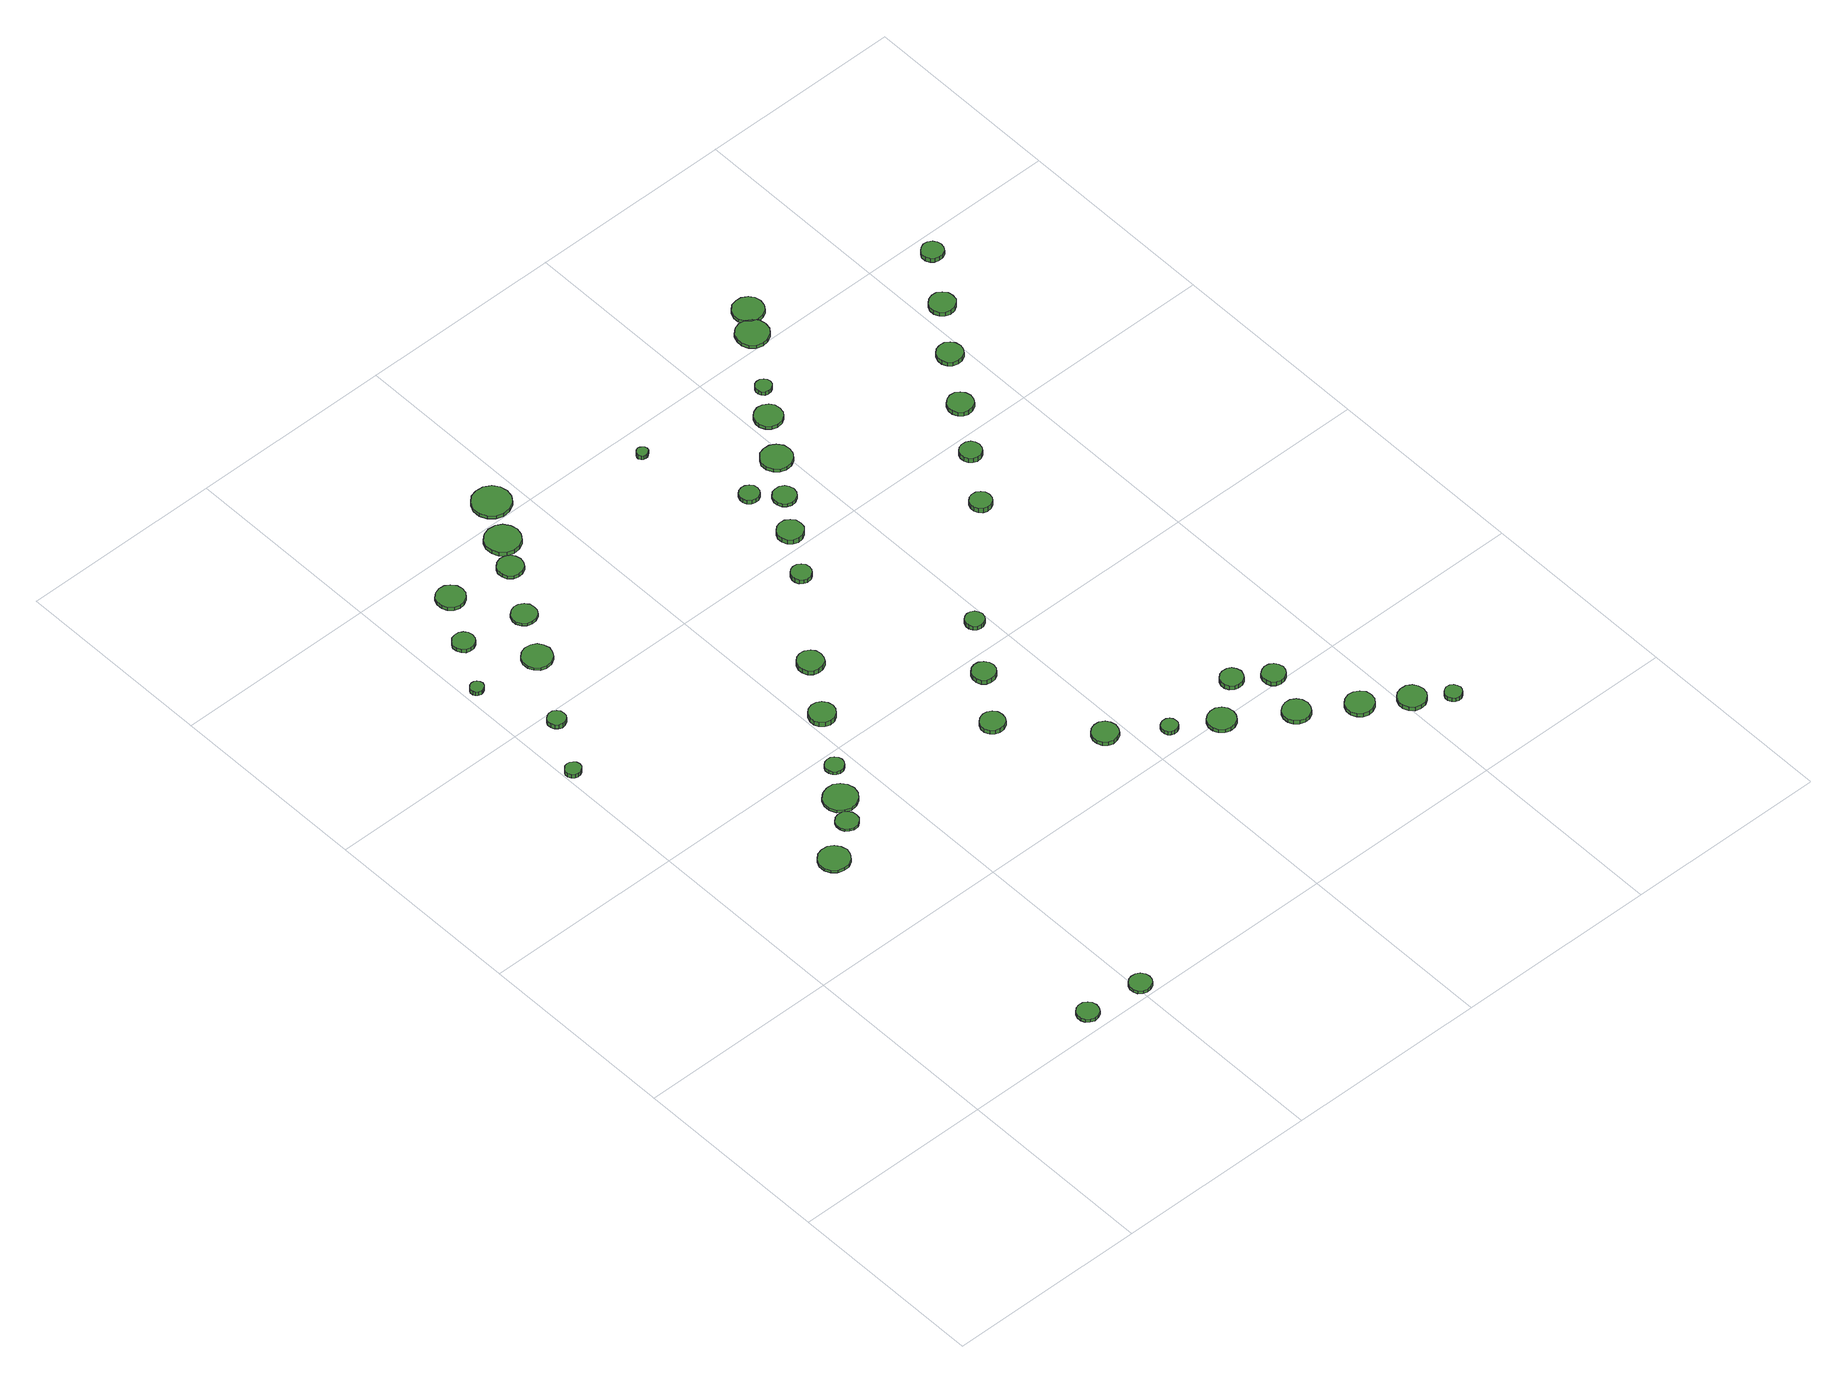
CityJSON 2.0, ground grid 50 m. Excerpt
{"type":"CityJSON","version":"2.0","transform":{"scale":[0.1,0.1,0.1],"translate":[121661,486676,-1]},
"CityObjects":{
"tree1":{"type":"SolitaryVegetationObject","attributes":{"function":"something"},"geometry":[{"type":"MultiSurface","lod":"1","boundaries":[[[0,1,2,3,4,5,6,7,8,9,10,11,12,13,14]],[[15,16,17,18,19,20,21,22,23,24,25,26,27,28,29]],[[0,29,28,1]],[[1,28,27,2]],[[2,27,26,3]],[[3,26,25,4]],[[4,25,24,5]],[[5,24,23,6]],[[6,23,22,7]],[[7,22,21,8]],[[8,21,20,9]],[[9,20,19,10]],[[10,19,18,11]],[[11,18,17,12]],[[12,17,16,13]],[[13,16,15,14]],[[14,15,29,0]]]}]},
"tree2":{"type":"SolitaryVegetationObject","attributes":{"function":"something"},"geometry":[{"type":"MultiSurface","lod":"1","boundaries":[[[30,31,32,33,34,35,36,37,38,39,40,41,42,43,44]],[[45,46,47,48,49,50,51,52,53,54,55,56,57,58,59]],[[30,59,58,31]],[[31,58,57,32]],[[32,57,56,33]],[[33,56,55,34]],[[34,55,54,35]],[[35,54,53,36]],[[36,53,52,37]],[[37,52,51,38]],[[38,51,50,39]],[[39,50,49,40]],[[40,49,48,41]],[[41,48,47,42]],[[42,47,46,43]],[[43,46,45,44]],[[44,45,59,30]]]}]},
"tree3":{"type":"SolitaryVegetationObject","attributes":{"function":"something"},"geometry":[{"type":"MultiSurface","lod":"1","boundaries":[[[60,61,62,63,64,65,66,67,68,69,70,71,72,73,74]],[[75,76,77,78,79,80,81,82,83,84,85,86,87,88,89]],[[60,89,88,61]],[[61,88,87,62]],[[62,87,86,63]],[[63,86,85,64]],[[64,85,84,65]],[[65,84,83,66]],[[66,83,82,67]],[[67,82,81,68]],[[68,81,80,69]],[[69,80,79,70]],[[70,79,78,71]],[[71,78,77,72]],[[72,77,76,73]],[[73,76,75,74]],[[74,75,89,60]]]}]},
"tree4":{"type":"SolitaryVegetationObject","attributes":{"function":"something"},"geometry":[{"type":"MultiSurface","lod":"1","boundaries":[[[90,91,92,93,94,95,96,97,98,99,100,101,102,103,104]],[[105,106,107,108,109,110,111,112,113,114,115,116,117,118,119]],[[90,119,118,91]],[[91,118,117,92]],[[92,117,116,93]],[[93,116,115,94]],[[94,115,114,95]],[[95,114,113,96]],[[96,113,112,97]],[[97,112,111,98]],[[98,111,110,99]],[[99,110,109,100]],[[100,109,108,101]],[[101,108,107,102]],[[102,107,106,103]],[[103,106,105,104]],[[104,105,119,90]]]}]},
"tree5":{"type":"SolitaryVegetationObject","attributes":{"function":"something"},"geometry":[{"type":"MultiSurface","lod":"1","boundaries":[[[120,121,122,123,124,125,126,127,128,129,130,131,132,133,134]],[[135,136,137,138,139,140,141,142,143,144,145,146,147,148,149]],[[120,149,148,121]],[[121,148,147,122]],[[122,147,146,123]],[[123,146,145,124]],[[124,145,144,125]],[[125,144,143,126]],[[126,143,142,127]],[[127,142,141,128]],[[128,141,140,129]],[[129,140,139,130]],[[130,139,138,131]],[[131,138,137,132]],[[132,137,136,133]],[[133,136,135,134]],[[134,135,149,120]]]}]},
"tree6":{"type":"SolitaryVegetationObject","attributes":{"function":"something"},"geometry":[{"type":"MultiSurface","lod":"1","boundaries":[[[150,151,152,153,154,155,156,157,158,159,160,161,162,163,164]],[[165,166,167,168,169,170,171,172,173,174,175,176,177,178,179]],[[150,179,178,151]],[[151,178,177,152]],[[152,177,176,153]],[[153,176,175,154]],[[154,175,174,155]],[[155,174,173,156]],[[156,173,172,157]],[[157,172,171,158]],[[158,171,170,159]],[[159,170,169,160]],[[160,169,168,161]],[[161,168,167,162]],[[162,167,166,163]],[[163,166,165,164]],[[164,165,179,150]]]}]},
"tree7":{"type":"SolitaryVegetationObject","attributes":{"function":"something"},"geometry":[{"type":"MultiSurface","lod":"1","boundaries":[[[180,181,182,183,184,185,186,187,188,189,190,191,192,193,194]],[[195,196,197,198,199,200,201,202,203,204,205,206,207,208,209]],[[180,209,208,181]],[[181,208,207,182]],[[182,207,206,183]],[[183,206,205,184]],[[184,205,204,185]],[[185,204,203,186]],[[186,203,202,187]],[[187,202,201,188]],[[188,201,200,189]],[[189,200,199,190]],[[190,199,198,191]],[[191,198,197,192]],[[192,197,196,193]],[[193,196,195,194]],[[194,195,209,180]]]}]},
"tree8":{"type":"SolitaryVegetationObject","attributes":{"function":"something"},"geometry":[{"type":"MultiSurface","lod":"1","boundaries":[[[210,211,212,213,214,215,216,217,218,219,220,221,222,223,224]],[[225,226,227,228,229,230,231,232,233,234,235,236,237,238,239]],[[210,239,238,211]],[[211,238,237,212]],[[212,237,236,213]],[[213,236,235,214]],[[214,235,234,215]],[[215,234,233,216]],[[216,233,232,217]],[[217,232,231,218]],[[218,231,230,219]],[[219,230,229,220]],[[220,229,228,221]],[[221,228,227,222]],[[222,227,226,223]],[[223,226,225,224]],[[224,225,239,210]]]}]},
"tree9":{"type":"SolitaryVegetationObject","attributes":{"function":"something"},"geometry":[{"type":"MultiSurface","lod":"1","boundaries":[[[240,241,242,243,244,245,246,247,248,249,250,251,252,253,254]],[[255,256,257,258,259,260,261,262,263,264,265,266,267,268,269]],[[240,269,268,241]],[[241,268,267,242]],[[242,267,266,243]],[[243,266,265,244]],[[244,265,264,245]],[[245,264,263,246]],[[246,263,262,247]],[[247,262,261,248]],[[248,261,260,249]],[[249,260,259,250]],[[250,259,258,251]],[[251,258,257,252]],[[252,257,256,253]],[[253,256,255,254]],[[254,255,269,240]]]}]},
"tree10":{"type":"SolitaryVegetationObject","attributes":{"function":"something"},"geometry":[{"type":"MultiSurface","lod":"1","boundaries":[[[270,271,272,273,274,275,276,277,278,279,280,281,282,283,284]],[[285,286,287,288,289,290,291,292,293,294,295,296,297,298,299]],[[270,299,298,271]],[[271,298,297,272]],[[272,297,296,273]],[[273,296,295,274]],[[274,295,294,275]],[[275,294,293,276]],[[276,293,292,277]],[[277,292,291,278]],[[278,291,290,279]],[[279,290,289,280]],[[280,289,288,281]],[[281,288,287,282]],[[282,287,286,283]],[[283,286,285,284]],[[284,285,299,270]]]}]},
"tree11":{"type":"SolitaryVegetationObject","attributes":{"function":"something"},"geometry":[{"type":"MultiSurface","lod":"1","boundaries":[[[300,301,302,303,304,305,306,307,308,309,310,311,312,313,314]],[[315,316,317,318,319,320,321,322,323,324,325,326,327,328,329]],[[300,329,328,301]],[[301,328,327,302]],[[302,327,326,303]],[[303,326,325,304]],[[304,325,324,305]],[[305,324,323,306]],[[306,323,322,307]],[[307,322,321,308]],[[308,321,320,309]],[[309,320,319,310]],[[310,319,318,311]],[[311,318,317,312]],[[312,317,316,313]],[[313,316,315,314]],[[314,315,329,300]]]}]},
"tree12":{"type":"SolitaryVegetationObject","attributes":{"function":"something"},"geometry":[{"type":"MultiSurface","lod":"1","boundaries":[[[330,331,332,333,334,335,336,337,338,339,340,341,342,343,344]],[[345,346,347,348,349,350,351,352,353,354,355,356,357,358,359]],[[330,359,358,331]],[[331,358,357,332]],[[332,357,356,333]],[[333,356,355,334]],[[334,355,354,335]],[[335,354,353,336]],[[336,353,352,337]],[[337,352,351,338]],[[338,351,350,339]],[[339,350,349,340]],[[340,349,348,341]],[[341,348,347,342]],[[342,347,346,343]],[[343,346,345,344]],[[344,345,359,330]]]}]},
"tree13":{"type":"SolitaryVegetationObject","attributes":{"function":"something"},"geometry":[{"type":"MultiSurface","lod":"1","boundaries":[[[360,361,362,363,364,365,366,367,368,369,370,371,372,373,374]],[[375,376,377,378,379,380,381,382,383,384,385,386,387,388,389]],[[360,389,388,361]],[[361,388,387,362]],[[362,387,386,363]],[[363,386,385,364]],[[364,385,384,365]],[[365,384,383,366]],[[366,383,382,367]],[[367,382,381,368]],[[368,381,380,369]],[[369,380,379,370]],[[370,379,378,371]],[[371,378,377,372]],[[372,377,376,373]],[[373,376,375,374]],[[374,375,389,360]]]}]},
"tree14":{"type":"SolitaryVegetationObject","attributes":{"function":"something"},"geometry":[{"type":"MultiSurface","lod":"1","boundaries":[[[390,391,392,393,394,395,396,397,398,399,400,401,402,403,404]],[[405,406,407,408,409,410,411,412,413,414,415,416,417,418,419]],[[390,419,418,391]],[[391,418,417,392]],[[392,417,416,393]],[[393,416,415,394]],[[394,415,414,395]],[[395,414,413,396]],[[396,413,412,397]],[[397,412,411,398]],[[398,411,410,399]],[[399,410,409,400]],[[400,409,408,401]],[[401,408,407,402]],[[402,407,406,403]],[[403,406,405,404]],[[404,405,419,390]]]}]},
"tree15":{"type":"SolitaryVegetationObject","attributes":{"function":"something"},"geometry":[{"type":"MultiSurface","lod":"1","boundaries":[[[420,421,422,423,424,425,426,427,428,429,430,431,432,433,434]],[[435,436,437,438,439,440,441,442,443,444,445,446,447,448,449]],[[420,449,448,421]],[[421,448,447,422]],[[422,447,446,423]],[[423,446,445,424]],[[424,445,444,425]],[[425,444,443,426]],[[426,443,442,427]],[[427,442,441,428]],[[428,441,440,429]],[[429,440,439,430]],[[430,439,438,431]],[[431,438,437,432]],[[432,437,436,433]],[[433,436,435,434]],[[434,435,449,420]]]}]},
"tree16":{"type":"SolitaryVegetationObject","attributes":{"function":"something"},"geometry":[{"type":"MultiSurface","lod":"1","boundaries":[[[450,451,452,453,454,455,456,457,458,459,460,461,462,463,464]],[[465,466,467,468,469,470,471,472,473,474,475,476,477,478,479]],[[450,479,478,451]],[[451,478,477,452]],[[452,477,476,453]],[[453,476,475,454]],[[454,475,474,455]],[[455,474,473,456]],[[456,473,472,457]],[[457,472,471,458]],[[458,471,470,459]],[[459,470,469,460]],[[460,469,468,461]],[[461,468,467,462]],[[462,467,466,463]],[[463,466,465,464]],[[464,465,479,450]]]}]},
"tree17":{"type":"SolitaryVegetationObject","attributes":{"function":"something"},"geometry":[{"type":"MultiSurface","lod":"1","boundaries":[[[480,481,482,483,484,485,486,487,488,489,490,491,492,493,494]],[[495,496,497,498,499,500,501,502,503,504,505,506,507,508,509]],[[480,509,508,481]],[[481,508,507,482]],[[482,507,506,483]],[[483,506,505,484]],[[484,505,504,485]],[[485,504,503,486]],[[486,503,502,487]],[[487,502,501,488]],[[488,501,500,489]],[[489,500,499,490]],[[490,499,498,491]],[[491,498,497,492]],[[492,497,496,493]],[[493,496,495,494]],[[494,495,509,480]]]}]},
"tree18":{"type":"SolitaryVegetationObject","attributes":{"function":"something"},"geometry":[{"type":"MultiSurface","lod":"1","boundaries":[[[510,511,512,513,514,515,516,517,518,519,520,521,522,523,524]],[[525,526,527,528,529,530,531,532,533,534,535,536,537,538,539]],[[510,539,538,511]],[[511,538,537,512]],[[512,537,536,513]],[[513,536,535,514]],[[514,535,534,515]],[[515,534,533,516]],[[516,533,532,517]],[[517,532,531,518]],[[518,531,530,519]],[[519,530,529,520]],[[520,529,528,521]],[[521,528,527,522]],[[522,527,526,523]],[[523,526,525,524]],[[524,525,539,510]]]}]},
"tree19":{"type":"SolitaryVegetationObject","attributes":{"function":"something"},"geometry":[{"type":"MultiSurface","lod":"1","boundaries":[[[540,541,542,543,544,545,546,547,548,549,550,551,552,553,554]],[[555,556,557,558,559,560,561,562,563,564,565,566,567,568,569]],[[540,569,568,541]],[[541,568,567,542]],[[542,567,566,543]],[[543,566,565,544]],[[544,565,564,545]],[[545,564,563,546]],[[546,563,562,547]],[[547,562,561,548]],[[548,561,560,549]],[[549,560,559,550]],[[550,559,558,551]],[[551,558,557,552]],[[552,557,556,553]],[[553,556,555,554]],[[554,555,569,540]]]}]},
"tree20":{"type":"SolitaryVegetationObject","attributes":{"function":"something"},"geometry":[{"type":"MultiSurface","lod":"1","boundaries":[[[570,571,572,573,574,575,576,577,578,579,580,581,582,583,584]],[[585,586,587,588,589,590,591,592,593,594,595,596,597,598,599]],[[570,599,598,571]],[[571,598,597,572]],[[572,597,596,573]],[[573,596,595,574]],[[574,595,594,575]],[[575,594,593,576]],[[576,593,592,577]],[[577,592,591,578]],[[578,591,590,579]],[[579,590,589,580]],[[580,589,588,581]],[[581,588,587,582]],[[582,587,586,583]],[[583,586,585,584]],[[584,585,599,570]]]}]},
"tree21":{"type":"SolitaryVegetationObject","attributes":{"function":"something"},"geometry":[{"type":"MultiSurface","lod":"1","boundaries":[[[600,601,602,603,604,605,606,607,608,609,610,611,612,613,614]],[[615,616,617,618,619,620,621,622,623,624,625,626,627,628,629]],[[600,629,628,601]],[[601,628,627,602]],[[602,627,626,603]],[[603,626,625,604]],[[604,625,624,605]],[[605,624,623,606]],[[606,623,622,607]],[[607,622,621,608]],[[608,621,620,609]],[[609,620,619,610]],[[610,619,618,611]],[[611,618,617,612]],[[612,617,616,613]],[[613,616,615,614]],[[614,615,629,600]]]}]},
"tree22":{"type":"SolitaryVegetationObject","attributes":{"function":"something"},"geometry":[{"type":"MultiSurface","lod":"1","boundaries":[[[630,631,632,633,634,635,636,637,638,639,640,641,642,643,644]],[[645,646,647,648,649,650,651,652,653,654,655,656,657,658,659]],[[630,659,658,631]],[[631,658,657,632]],[[632,657,656,633]],[[633,656,655,634]],[[634,655,654,635]],[[635,654,653,636]],[[636,653,652,637]],[[637,652,651,638]],[[638,651,650,639]],[[639,650,649,640]],[[640,649,648,641]],[[641,648,647,642]],[[642,647,646,643]],[[643,646,645,644]],[[644,645,659,630]]]}]},
"tree23":{"type":"SolitaryVegetationObject","attributes":{"function":"something"},"geometry":[{"type":"MultiSurface","lod":"1","boundaries":[[[660,661,662,663,664,665,666,667,668,669,670,671,672,673,674]],[[675,676,677,678,679,680,681,682,683,684,685,686,687,688,689]],[[660,689,688,661]],[[661,688,687,662]],[[662,687,686,663]],[[663,686,685,664]],[[664,685,684,665]],[[665,684,683,666]],[[666,683,682,667]],[[667,682,681,668]],[[668,681,680,669]],[[669,680,679,670]],[[670,679,678,671]],[[671,678,677,672]],[[672,677,676,673]],[[673,676,675,674]],[[674,675,689,660]]]}]},
"tree24":{"type":"SolitaryVegetationObject","attributes":{"function":"something"},"geometry":[{"type":"MultiSurface","lod":"1","boundaries":[[[690,691,692,693,694,695,696,697,698,699,700,701,702,703,704]],[[705,706,707,708,709,710,711,712,713,714,715,716,717,718,719]],[[690,719,718,691]],[[691,718,717,692]],[[692,717,716,693]],[[693,716,715,694]],[[694,715,714,695]],[[695,714,713,696]],[[696,713,712,697]],[[697,712,711,698]],[[698,711,710,699]],[[699,710,709,700]],[[700,709,708,701]],[[701,708,707,702]],[[702,707,706,703]],[[703,706,705,704]],[[704,705,719,690]]]}]},
"tree25":{"type":"SolitaryVegetationObject","attributes":{"function":"something"},"geometry":[{"type":"MultiSurface","lod":"1","boundaries":[[[720,721,722,723,724,725,726,727,728,729,730,731,732,733,734]],[[735,736,737,738,739,740,741,742,743,744,745,746,747,748,749]],[[720,749,748,721]],[[721,748,747,722]],[[722,747,746,723]],[[723,746,745,724]],[[724,745,744,725]],[[725,744,743,726]],[[726,743,742,727]],[[727,742,741,728]],[[728,741,740,729]],[[729,740,739,730]],[[730,739,738,731]],[[731,738,737,732]],[[732,737,736,733]],[[733,736,735,734]],[[734,735,749,720]]]}]},
"tree26":{"type":"SolitaryVegetationObject","attributes":{"function":"something"},"geometry":[{"type":"MultiSurface","lod":"1","boundaries":[[[750,751,752,753,754,755,756,757,758,759,760,761,762,763,764]],[[765,766,767,768,769,770,771,772,773,774,775,776,777,778,779]],[[750,779,778,751]],[[751,778,777,752]],[[752,777,776,753]],[[753,776,775,754]],[[754,775,774,755]],[[755,774,773,756]],[[756,773,772,757]],[[757,772,771,758]],[[758,771,770,759]],[[759,770,769,760]],[[760,769,768,761]],[[761,768,767,762]],[[762,767,766,763]],[[763,766,765,764]],[[764,765,779,750]]]}]},
"tree27":{"type":"SolitaryVegetationObject","attributes":{"function":"something"},"geometry":[{"type":"MultiSurface","lod":"1","boundaries":[[[780,781,782,783,784,785,786,787,788,789,790,791,792,793,794]],[[795,796,797,798,799,800,801,802,803,804,805,806,807,808,809]],[[780,809,808,781]],[[781,808,807,782]],[[782,807,806,783]],[[783,806,805,784]],[[784,805,804,785]],[[785,804,803,786]],[[786,803,802,787]],[[787,802,801,788]],[[788,801,800,789]],[[789,800,799,790]],[[790,799,798,791]],[[791,798,797,792]],[[792,797,796,793]],[[793,796,795,794]],[[794,795,809,780]]]}]},
"tree28":{"type":"SolitaryVegetationObject","attributes":{"function":"something"},"geometry":[{"type":"MultiSurface","lod":"1","boundaries":[[[810,811,812,813,814,815,816,817,818,819,820,821,822,823,824]],[[825,826,827,828,829,830,831,832,833,834,835,836,837,838,839]],[[810,839,838,811]],[[811,838,837,812]],[[812,837,836,813]],[[813,836,835,814]],[[814,835,834,815]],[[815,834,833,816]],[[816,833,832,817]],[[817,832,831,818]],[[818,831,830,819]],[[819,830,829,820]],[[820,829,828,821]],[[821,828,827,822]],[[822,827,826,823]],[[823,826,825,824]],[[824,825,839,810]]]}]},
"tree29":{"type":"SolitaryVegetationObject","attributes":{"function":"something"},"geometry":[{"type":"MultiSurface","lod":"1","boundaries":[[[840,841,842,843,844,845,846,847,848,849,850,851,852,853,854]],[[855,856,857,858,859,860,861,862,863,864,865,866,867,868,869]],[[840,869,868,841]],[[841,868,867,842]],[[842,867,866,843]],[[843,866,865,844]],[[844,865,864,845]],[[845,864,863,846]],[[846,863,862,847]],[[847,862,861,848]],[[848,861,860,849]],[[849,860,859,850]],[[850,859,858,851]],[[851,858,857,852]],[[852,857,856,853]],[[853,856,855,854]],[[854,855,869,840]]]}]},
"tree30":{"type":"SolitaryVegetationObject","attributes":{"function":"something"},"geometry":[{"type":"MultiSurface","lod":"1","boundaries":[[[870,871,872,873,874,875,876,877,878,879,880,881,882,883,884]],[[885,886,887,888,889,890,891,892,893,894,895,896,897,898,899]],[[870,899,898,871]],[[871,898,897,872]],[[872,897,896,873]],[[873,896,895,874]],[[874,895,894,875]],[[875,894,893,876]],[[876,893,892,877]],[[877,892,891,878]],[[878,891,890,879]],[[879,890,889,880]],[[880,889,888,881]],[[881,888,887,882]],[[882,887,886,883]],[[883,886,885,884]],[[884,885,899,870]]]}]},
"tree31":{"type":"SolitaryVegetationObject","attributes":{"function":"something"},"geometry":[{"type":"MultiSurface","lod":"1","boundaries":[[[900,901,902,903,904,905,906,907,908,909,910,911,912,913,914]],[[915,916,917,918,919,920,921,922,923,924,925,926,927,928,929]],[[900,929,928,901]],[[901,928,927,902]],[[902,927,926,903]],[[903,926,925,904]],[[904,925,924,905]],[[905,924,923,906]],[[906,923,922,907]],[[907,922,921,908]],[[908,921,920,909]],[[909,920,919,910]],[[910,919,918,911]],[[911,918,917,912]],[[912,917,916,913]],[[913,916,915,914]],[[914,915,929,900]]]}]},
"tree32":{"type":"SolitaryVegetationObject","attributes":{"function":"something"},"geometry":[{"type":"MultiSurface","lod":"1","boundaries":[[[930,931,932,933,934,935,936,937,938,939,940,941,942,943,944]],[[945,946,947,948,949,950,951,952,953,954,955,956,957,958,959]],[[930,959,958,931]],[[931,958,957,932]],[[932,957,956,933]],[[933,956,955,934]],[[934,955,954,935]],[[935,954,953,936]],[[936,953,952,937]],[[937,952,951,938]],[[938,951,950,939]],[[939,950,949,940]],[[940,949,948,941]],[[941,948,947,942]],[[942,947,946,943]],[[943,946,945,944]],[[944,945,959,930]]]}]},
"tree33":{"type":"SolitaryVegetationObject","attributes":{"function":"something"},"geometry":[{"type":"MultiSurface","lod":"1","boundaries":[[[960,961,962,963,964,965,966,967,968,969,970,971,972,973,974]],[[975,976,977,978,979,980,981,982,983,984,985,986,987,988,989]],[[960,989,988,961]],[[961,988,987,962]],[[962,987,986,963]],[[963,986,985,964]],[[964,985,984,965]],[[965,984,983,966]],[[966,983,982,967]],[[967,982,981,968]],[[968,981,980,969]],[[969,980,979,970]],[[970,979,978,971]],[[971,978,977,972]],[[972,977,976,973]],[[973,976,975,974]],[[974,975,989,960]]]}]},
"tree34":{"type":"SolitaryVegetationObject","attributes":{"function":"something"},"geometry":[{"type":"MultiSurface","lod":"1","boundaries":[[[990,991,992,993,994,995,996,997,998,999,1000,1001,1002,1003,1004]],[[1005,1006,1007,1008,1009,1010,1011,1012,1013,1014,1015,1016,1017,1018,1019]],[[990,1019,1018,991]],[[991,1018,1017,992]],[[992,1017,1016,993]],[[993,1016,1015,994]],[[994,1015,1014,995]],[[995,1014,1013,996]],[[996,1013,1012,997]],[[997,1012,1011,998]],[[998,1011,1010,999]],[[999,1010,1009,1000]],[[1000,1009,1008,1001]],[[1001,1008,1007,1002]],[[1002,1007,1006,1003]],[[1003,1006,1005,1004]],[[1004,1005,1019,990]]]}]},
"tree35":{"type":"SolitaryVegetationObject","attributes":{"function":"something"},"geometry":[{"type":"MultiSurface","lod":"1","boundaries":[[[1020,1021,1022,1023,1024,1025,1026,1027,1028,1029,1030,1031,1032,1033,1034]],[[1035,1036,1037,1038,1039,1040,1041,1042,1043,1044,1045,1046,1047,1048,1049]],[[1020,1049,1048,1021]],[[1021,1048,1047,1022]],[[1022,1047,1046,1023]],[[1023,1046,1045,1024]],[[1024,1045,1044,1025]],[[1025,1044,1043,1026]],[[1026,1043,1042,1027]],[[1027,1042,1041,1028]],[[1028,1041,1040,1029]],[[1029,1040,1039,1030]],[[1030,1039,1038,1031]],[[1031,1038,1037,1032]],[[1032,1037,1036,1033]],[[1033,1036,1035,1034]],[[1034,1035,1049,1020]]]}]},
"tree36":{"type":"SolitaryVegetationObject","attributes":{"function":"something"},"geometry":[{"type":"MultiSurface","lod":"1","boundaries":[[[1050,1051,1052,1053,1054,1055,1056,1057,1058,1059,1060,1061,1062,1063,1064]],[[1065,1066,1067,1068,1069,1070,1071,1072,1073,1074,1075,1076,1077,1078,1079]],[[1050,1079,1078,1051]],[[1051,1078,1077,1052]],[[1052,1077,1076,1053]],[[1053,1076,1075,1054]],[[1054,1075,1074,1055]],[[1055,1074,1073,1056]],[[1056,1073,1072,1057]],[[1057,1072,1071,1058]],[[1058,1071,1070,1059]],[[1059,1070,1069,1060]],[[1060,1069,1068,1061]],[[1061,1068,1067,1062]],[[1062,1067,1066,1063]],[[1063,1066,1065,1064]],[[1064,1065,1079,1050]]]}]},
"tree37":{"type":"SolitaryVegetationObject","attributes":{"function":"something"},"geometry":[{"type":"MultiSurface","lod":"1","boundaries":[[[1080,1081,1082,1083,1084,1085,1086,1087,1088,1089,1090,1091,1092,1093,1094]],[[1095,1096,1097,1098,1099,1100,1101,1102,1103,1104,1105,1106,1107,1108,1109]],[[1080,1109,1108,1081]],[[1081,1108,1107,1082]],[[1082,1107,1106,1083]],[[1083,1106,1105,1084]],[[1084,1105,1104,1085]],[[1085,1104,1103,1086]],[[1086,1103,1102,1087]],[[1087,1102,1101,1088]],[[1088,1101,1100,1089]],[[1089,1100,1099,1090]],[[1090,1099,1098,1091]],[[1091,1098,1097,1092]],[[1092,1097,1096,1093]],[[1093,1096,1095,1094]],[[1094,1095,1109,1080]]]}]},
"tree38":{"type":"SolitaryVegetationObject","attributes":{"function":"something"},"geometry":[{"type":"MultiSurface","lod":"1","boundaries":[[[1110,1111,1112,1113,1114,1115,1116,1117,1118,1119,1120,1121,1122,1123,1124]],[[1125,1126,1127,1128,1129,1130,1131,1132,1133,1134,1135,1136,1137,1138,1139]],[[1110,1139,1138,1111]],[[1111,1138,1137,1112]],[[1112,1137,1136,1113]],[[1113,1136,1135,1114]],[[1114,1135,1134,1115]],[[1115,1134,1133,1116]],[[1116,1133,1132,1117]],[[1117,1132,1131,1118]],[[1118,1131,1130,1119]],[[1119,1130,1129,1120]],[[1120,1129,1128,1121]],[[1121,1128,1127,1122]],[[1122,1127,1126,1123]],[[1123,1126,1125,1124]],[[1124,1125,1139,1110]]]}]},
"tree39":{"type":"SolitaryVegetationObject","attributes":{"function":"something"},"geometry":[{"type":"MultiSurface","lod":"1","boundaries":[[[1140,1141,1142,1143,1144,1145,1146,1147,1148,1149,1150,1151,1152,1153,1154]],[[1155,1156,1157,1158,1159,1160,1161,1162,1163,1164,1165,1166,1167,1168,1169]],[[1140,1169,1168,1141]],[[1141,1168,1167,1142]],[[1142,1167,1166,1143]],[[1143,1166,1165,1144]],[[1144,1165,1164,1145]],[[1145,1164,1163,1146]],[[1146,1163,1162,1147]],[[1147,1162,1161,1148]],[[1148,1161,1160,1149]],[[1149,1160,1159,1150]],[[1150,1159,1158,1151]],[[1151,1158,1157,1152]],[[1152,1157,1156,1153]],[[1153,1156,1155,1154]],[[1154,1155,1169,1140]]]}]},
"tree40":{"type":"SolitaryVegetationObject","attributes":{"function":"something"},"geometry":[{"type":"MultiSurface","lod":"1","boundaries":[[[1170,1171,1172,1173,1174,1175,1176,1177,1178,1179,1180,1181,1182,1183,1184]],[[1185,1186,1187,1188,1189,1190,1191,1192,1193,1194,1195,1196,1197,1198,1199]],[[1170,1199,1198,1171]],[[1171,1198,1197,1172]],[[1172,1197,1196,1173]],[[1173,1196,1195,1174]],[[1174,1195,1194,1175]],[[1175,1194,1193,1176]],[[1176,1193,1192,1177]],[[1177,1192,1191,1178]],[[1178,1191,1190,1179]],[[1179,1190,1189,1180]],[[1180,1189,1188,1181]],[[1181,1188,1187,1182]],[[1182,1187,1186,1183]],[[1183,1186,1185,1184]],[[1184,1185,1199,1170]]]}]},
"tree41":{"type":"SolitaryVegetationObject","attributes":{"function":"something"},"geometry":[{"type":"MultiSurface","lod":"1","boundaries":[[[1200,1201,1202,1203,1204,1205,1206,1207,1208,1209,1210,1211,1212,1213,1214]],[[1215,1216,1217,1218,1219,1220,1221,1222,1223,1224,1225,1226,1227,1228,1229]],[[1200,1229,1228,1201]],[[1201,1228,1227,1202]],[[1202,1227,1226,1203]],[[1203,1226,1225,1204]],[[1204,1225,1224,1205]],[[1205,1224,1223,1206]],[[1206,1223,1222,1207]],[[1207,1222,1221,1208]],[[1208,1221,1220,1209]],[[1209,1220,1219,1210]],[[1210,1219,1218,1211]],[[1211,1218,1217,1212]],[[1212,1217,1216,1213]],[[1213,1216,1215,1214]],[[1214,1215,1229,1200]]]}]},
"tree42":{"type":"SolitaryVegetationObject","attributes":{"function":"something"},"geometry":[{"type":"MultiSurface","lod":"1","boundaries":[[[1230,1231,1232,1233,1234,1235,1236,1237,1238,1239,1240,1241,1242,1243,1244]],[[1245,1246,1247,1248,1249,1250,1251,1252,1253,1254,1255,1256,1257,1258,1259]],[[1230,1259,1258,1231]],[[1231,1258,1257,1232]],[[1232,1257,1256,1233]],[[1233,1256,1255,1234]],[[1234,1255,1254,1235]],[[1235,1254,1253,1236]],[[1236,1253,1252,1237]],[[1237,1252,1251,1238]],[[1238,1251,1250,1239]],[[1239,1250,1249,1240]],[[1240,1249,1248,1241]],[[1241,1248,1247,1242]],[[1242,1247,1246,1243]],[[1243,1246,1245,1244]],[[1244,1245,1259,1230]]]}]},
"tree43":{"type":"SolitaryVegetationObject","attributes":{"function":"something"},"geometry":[{"type":"MultiSurface","lod":"1","boundaries":[[[1260,1261,1262,1263,1264,1265,1266,1267,1268,1269,1270,1271,1272,1273,1274]],[[1275,1276,1277,1278,1279,1280,1281,1282,1283,1284,1285,1286,1287,1288,1289]],[[1260,1289,1288,1261]],[[1261,1288,1287,1262]],[[1262,1287,1286,1263]],[[1263,1286,1285,1264]],[[1264,1285,1284,1265]],[[1265,1284,1283,1266]],[[1266,1283,1282,1267]],[[1267,1282,1281,1268]],[[1268,1281,1280,1269]],[[1269,1280,1279,1270]],[[1270,1279,1278,1271]],[[1271,1278,1277,1272]],[[1272,1277,1276,1273]],[[1273,1276,1275,1274]],[[1274,1275,1289,1260]]]}]},
"tree44":{"type":"SolitaryVegetationObject","attributes":{"function":"something"},"geometry":[{"type":"MultiSurface","lod":"1","boundaries":[[[1290,1291,1292,1293,1294,1295,1296,1297,1298,1299,1300,1301,1302,1303,1304]],[[1305,1306,1307,1308,1309,1310,1311,1312,1313,1314,1315,1316,1317,1318,1319]],[[1290,1319,1318,1291]],[[1291,1318,1317,1292]],[[1292,1317,1316,1293]],[[1293,1316,1315,1294]],[[1294,1315,1314,1295]],[[1295,1314,1313,1296]],[[1296,1313,1312,1297]],[[1297,1312,1311,1298]],[[1298,1311,1310,1299]],[[1299,1310,1309,1300]],[[1300,1309,1308,1301]],[[1301,1308,1307,1302]],[[1302,1307,1306,1303]],[[1303,1306,1305,1304]],[[1304,1305,1319,1290]]]}]},
"tree45":{"type":"SolitaryVegetationObject","attributes":{"function":"something"},"geometry":[{"type":"MultiSurface","lod":"1","boundaries":[[[1320,1321,1322,1323,1324,1325,1326,1327,1328,1329,1330,1331,1332,1333,1334]],[[1335,1336,1337,1338,1339,1340,1341,1342,1343,1344,1345,1346,1347,1348,1349]],[[1320,1349,1348,1321]],[[1321,1348,1347,1322]],[[1322,1347,1346,1323]],[[1323,1346,1345,1324]],[[1324,1345,1344,1325]],[[1325,1344,1343,1326]],[[1326,1343,1342,1327]],[[1327,1342,1341,1328]],[[1328,1341,1340,1329]],[[1329,1340,1339,1330]],[[1330,1339,1338,1331]],[[1331,1338,1337,1332]],[[1332,1337,1336,1333]],[[1333,1336,1335,1334]],[[1334,1335,1349,1320]]]}]},
"tree46":{"type":"SolitaryVegetationObject","attributes":{"function":"something"},"geometry":[{"type":"MultiSurface","lod":"1","boundaries":[[[1350,1351,1352,1353,1354,1355,1356,1357,1358,1359,1360,1361,1362,1363,1364]],[[1365,1366,1367,1368,1369,1370,1371,1372,1373,1374,1375,1376,1377,1378,1379]],[[1350,1379,1378,1351]],[[1351,1378,1377,1352]],[[1352,1377,1376,1353]],[[1353,1376,1375,1354]],[[1354,1375,1374,1355]],[[1355,1374,1373,1356]],[[1356,1373,1372,1357]],[[1357,1372,1371,1358]],[[1358,1371,1370,1359]],[[1359,1370,1369,1360]],[[1360,1369,1368,1361]],[[1361,1368,1367,1362]],[[1362,1367,1366,1363]],[[1363,1366,1365,1364]],[[1364,1365,1379,1350]]]}]}
},
"vertices":[
[395,49,17],[393,60,17],[387,68,17],[377,74,17],[366,75,17],[356,72,17],[347,64,17],[343,54,17],[343,43,17],[347,33,17],[356,26,17],[366,22,17],[377,23,17],[387,29,17],[393,38,17],[393,38,8],[387,29,8],[377,23,8],[366,22,8],[356,26,8],[347,33,8],[343,43,8],[343,54,8],[347,64,8],[356,72,8],[366,75,8],[377,74,8],[387,68,8],[393,60,8],[395,49,8],
[41,1334,23],[39,1342,23],[34,1348,23],[27,1352,23],[19,1353,23],[12,1351,23],[6,1345,23],[2,1338,23],[2,1330,23],[6,1323,23],[12,1317,23],[19,1315,23],[27,1316,23],[34,1320,23],[39,1326,23],[39,1326,11],[34,1320,11],[27,1316,11],[19,1315,11],[12,1317,11],[6,1323,11],[2,1330,11],[2,1338,11],[6,1345,11],[12,1351,11],[19,1353,11],[27,1352,11],[34,1348,11],[39,1342,11],[41,1334,11],
[304,757,17],[300,772,17],[291,785,17],[278,793,17],[262,794,17],[247,790,17],[236,779,17],[229,765,17],[229,749,17],[236,735,17],[247,725,17],[262,720,17],[278,721,17],[291,729,17],[300,742,17],[300,742,9],[291,729,9],[278,721,9],[262,720,9],[247,725,9],[236,735,9],[229,749,9],[229,765,9],[236,779,9],[247,790,9],[262,794,9],[278,793,9],[291,785,9],[300,772,9],[304,757,9],
[538,34,17],[536,45,17],[529,55,17],[519,60,17],[508,61,17],[498,58,17],[489,50,17],[485,40,17],[485,29,17],[489,19,17],[498,11,17],[508,8,17],[519,9,17],[529,14,17],[536,23,17],[536,23,8],[529,14,8],[519,9,8],[508,8,8],[498,11,8],[489,19,8],[485,29,8],[485,40,8],[489,50,8],[498,58,8],[508,61,8],[519,60,8],[529,55,8],[536,45,8],[538,34,8],
[49,1658,19],[47,1664,19],[43,1670,19],[37,1673,19],[31,1674,19],[24,1672,19],[19,1667,19],[16,1661,19],[16,1654,19],[19,1648,19],[24,1644,19],[31,1641,19],[37,1642,19],[43,1646,19],[47,1651,19],[47,1651,7],[43,1646,7],[37,1642,7],[31,1641,7],[24,1644,7],[19,1648,7],[16,1654,7],[16,1661,7],[19,1667,7],[24,1672,7],[31,1674,7],[37,1673,7],[43,1670,7],[47,1664,7],[49,1658,7],
[116,1468,25],[114,1477,25],[109,1484,25],[101,1489,25],[92,1490,25],[84,1487,25],[77,1481,25],[73,1473,25],[73,1464,25],[77,1455,25],[84,1449,25],[92,1446,25],[101,1447,25],[109,1452,25],[114,1459,25],[114,1459,12],[109,1452,12],[101,1447,12],[92,1446,12],[84,1449,12],[77,1455,12],[73,1464,12],[73,1473,12],[77,1481,12],[84,1487,12],[92,1490,12],[101,1489,12],[109,1484,12],[114,1477,12],[116,1468,12],
[390,822,15],[388,833,15],[381,842,15],[372,848,15],[360,849,15],[350,846,15],[341,838,15],[337,828,15],[337,816,15],[341,806,15],[350,799,15],[360,795,15],[372,796,15],[381,802,15],[388,811,15],[388,811,9],[381,802,9],[372,796,9],[360,795,9],[350,799,9],[341,806,9],[337,816,9],[337,828,9],[341,838,9],[350,846,9],[360,849,9],[372,848,9],[381,842,9],[388,833,9],[390,822,9],
[130,1780,17],[128,1791,17],[121,1800,17],[112,1805,17],[101,1806,17],[90,1803,17],[82,1795,17],[77,1785,17],[77,1774,17],[82,1764,17],[90,1756,17],[101,1753,17],[112,1754,17],[121,1760,17],[128,1769,17],[128,1769,7],[121,1760,7],[112,1754,7],[101,1753,7],[90,1756,7],[82,1764,7],[77,1774,7],[77,1785,7],[82,1795,7],[90,1803,7],[101,1806,7],[112,1805,7],[121,1800,7],[128,1791,7],[130,1780,7],
[440,883,16],[436,900,16],[426,913,16],[412,922,16],[395,923,16],[379,918,16],[366,907,16],[359,891,16],[359,875,16],[366,859,16],[379,848,16],[395,843,16],[412,845,16],[426,853,16],[436,867,16],[436,867,8],[426,853,8],[412,845,8],[395,843,8],[379,848,8],[366,859,8],[359,875,8],[359,891,8],[366,907,8],[379,918,8],[395,923,8],[412,922,8],[426,913,8],[436,900,8],[440,883,8],
[229,1639,16],[225,1654,16],[217,1666,16],[204,1673,16],[188,1675,16],[174,1670,16],[163,1660,16],[157,1646,16],[157,1631,16],[163,1618,16],[174,1607,16],[188,1603,16],[204,1604,16],[217,1612,16],[225,1624,16],[225,1624,8],[217,1612,8],[204,1604,8],[188,1603,8],[174,1607,8],[163,1618,8],[157,1631,8],[157,1646,8],[163,1660,8],[174,1670,8],[188,1675,8],[204,1673,8],[217,1666,8],[225,1654,8],[229,1639,8],
[207,1897,16],[204,1911,16],[195,1923,16],[183,1930,16],[169,1931,16],[155,1927,16],[144,1917,16],[139,1904,16],[139,1890,16],[144,1877,16],[155,1867,16],[169,1863,16],[183,1864,16],[195,1872,16],[204,1883,16],[204,1883,7],[195,1872,7],[183,1864,7],[169,1863,7],[155,1867,7],[144,1877,7],[139,1890,7],[139,1904,7],[144,1917,7],[155,1927,7],[169,1931,7],[183,1930,7],[195,1923,7],[204,1911,7],[207,1897,7],
[477,963,17],[475,972,17],[469,980,17],[461,984,17],[452,985,17],[443,983,17],[436,976,17],[432,968,17],[432,958,17],[436,949,17],[443,943,17],[452,940,17],[461,941,17],[469,946,17],[475,954,17],[475,954,8],[469,946,8],[461,941,8],[452,940,8],[443,943,8],[436,949,8],[432,958,8],[432,968,8],[436,976,8],[443,983,8],[452,985,8],[461,984,8],[469,980,8],[475,972,8],[477,963,8],
[287,1752,15],[285,1764,15],[277,1774,15],[266,1781,15],[254,1782,15],[242,1778,15],[233,1770,15],[227,1758,15],[227,1746,15],[233,1734,15],[242,1726,15],[254,1722,15],[266,1723,15],[277,1729,15],[285,1740,15],[285,1740,7],[277,1729,7],[266,1723,7],[254,1722,7],[242,1726,7],[233,1734,7],[227,1746,7],[227,1758,7],[233,1770,7],[242,1778,7],[254,1782,7],[266,1781,7],[277,1774,7],[285,1764,7],[287,1752,7],
[568,1094,21],[565,1106,21],[557,1117,21],[546,1124,21],[533,1125,21],[520,1121,21],[510,1112,21],[505,1100,21],[505,1087,21],[510,1075,21],[520,1066,21],[533,1062,21],[546,1063,21],[557,1070,21],[565,1081,21],[565,1081,8],[557,1070,8],[546,1063,8],[533,1062,8],[520,1066,8],[510,1075,8],[505,1087,8],[505,1100,8],[510,1112,8],[520,1121,8],[533,1125,8],[546,1124,8],[557,1117,8],[565,1106,8],[568,1094,8],
[361,1877,16],[358,1890,16],[351,1900,16],[340,1906,16],[327,1908,16],[315,1904,16],[305,1895,16],[300,1884,16],[300,1871,16],[305,1859,16],[315,1850,16],[327,1847,16],[340,1848,16],[351,1854,16],[358,1865,16],[358,1865,6],[351,1854,6],[340,1848,6],[327,1847,6],[315,1850,6],[305,1859,6],[300,1871,6],[300,1884,6],[305,1895,6],[315,1904,6],[327,1908,6],[340,1906,6],[351,1900,6],[358,1890,6],[361,1877,6],
[414,1947,17],[410,1964,17],[400,1979,17],[385,1987,17],[367,1989,17],[350,1984,17],[337,1972,17],[330,1956,17],[330,1938,17],[337,1922,17],[350,1910,17],[367,1905,17],[385,1907,17],[400,1915,17],[410,1930,17],[410,1930,6],[400,1915,6],[385,1907,6],[367,1905,6],[350,1910,6],[337,1922,6],[330,1938,6],[330,1956,6],[337,1972,6],[350,1984,6],[367,1989,6],[385,1987,6],[400,1979,6],[410,1964,6],[414,1947,6],
[648,1220,28],[645,1233,28],[638,1243,28],[626,1250,28],[613,1251,28],[601,1247,28],[591,1238,28],[586,1226,28],[586,1213,28],[591,1201,28],[601,1192,28],[613,1188,28],[626,1190,28],[638,1196,28],[645,1207,28],[645,1207,15],[638,1196,15],[626,1190,15],[613,1188,15],[601,1192,15],[591,1201,15],[586,1213,15],[586,1226,15],[591,1238,15],[601,1247,15],[613,1251,15],[626,1250,15],[638,1243,15],[645,1233,15],[648,1220,15],
[824,826,19],[822,838,19],[815,848,19],[804,854,19],[792,855,19],[780,851,19],[771,843,19],[766,832,19],[766,820,19],[771,809,19],[780,801,19],[792,797,19],[804,798,19],[815,804,19],[822,814,19],[822,814,7],[815,804,7],[804,798,7],[792,797,7],[780,801,7],[771,809,7],[766,820,7],[766,832,7],[771,843,7],[780,851,7],[792,855,7],[804,854,7],[815,848,7],[822,838,7],[824,826,7],
[476,2048,15],[472,2066,15],[461,2082,15],[444,2091,15],[425,2093,15],[407,2088,15],[393,2075,15],[385,2057,15],[385,2038,15],[393,2021,15],[407,2008,15],[425,2002,15],[444,2004,15],[461,2014,15],[472,2029,15],[472,2029,6],[461,2014,6],[444,2004,6],[425,2002,6],[407,2008,6],[393,2021,6],[385,2038,6],[385,2057,6],[393,2075,6],[407,2088,6],[425,2093,6],[444,2091,6],[461,2082,6],[472,2066,6],[476,2048,6],
[986,637,19],[983,650,19],[976,660,19],[964,667,19],[951,668,19],[939,664,19],[929,655,19],[924,643,19],[924,630,19],[929,618,19],[939,609,19],[951,605,19],[964,607,19],[976,613,19],[983,624,19],[983,624,8],[976,613,8],[964,607,8],[951,605,8],[939,609,8],[929,618,8],[924,630,8],[924,643,8],[929,655,8],[939,664,8],[951,668,8],[964,667,8],[976,660,8],[983,650,8],[986,637,8],
[909,948,20],[906,959,20],[899,969,20],[889,975,20],[877,976,20],[866,972,20],[857,964,20],[853,954,20],[853,942,20],[857,931,20],[866,923,20],[877,920,20],[889,921,20],[899,927,20],[906,936,20],[906,936,7],[899,927,7],[889,921,7],[877,920,7],[866,923,7],[857,931,7],[853,942,7],[853,954,7],[857,964,7],[866,972,7],[877,976,7],[889,975,7],[899,969,7],[906,959,7],[909,948,7],
[802,1427,30],[800,1437,30],[794,1445,30],[786,1450,30],[775,1451,30],[766,1448,30],[758,1441,30],[754,1432,30],[754,1422,30],[758,1412,30],[766,1406,30],[775,1402,30],[786,1404,30],[794,1409,30],[800,1417,30],[800,1417,18],[794,1409,18],[786,1404,18],[775,1402,18],[766,1406,18],[758,1412,18],[754,1422,18],[754,1432,18],[758,1441,18],[766,1448,18],[775,1451,18],[786,1450,18],[794,1445,18],[800,1437,18],[802,1427,18],
[1092,557,19],[1091,565,19],[1086,572,19],[1079,576,19],[1070,577,19],[1062,574,19],[1056,569,19],[1053,561,19],[1053,553,19],[1056,545,19],[1062,540,19],[1070,537,19],[1079,538,19],[1086,542,19],[1091,549,19],[1091,549,8],[1086,542,8],[1079,538,8],[1070,537,8],[1062,540,8],[1056,545,8],[1053,553,8],[1053,561,8],[1056,569,8],[1062,574,8],[1070,577,8],[1079,576,8],[1086,572,8],[1091,565,8],[1092,557,8],
[991,1074,23],[989,1083,23],[984,1091,23],[975,1096,23],[966,1097,23],[957,1094,23],[950,1088,23],[946,1079,23],[946,1069,23],[950,1060,23],[957,1054,23],[966,1051,23],[975,1052,23],[984,1057,23],[989,1065,23],[989,1065,11],[984,1057,11],[975,1052,11],[966,1051,11],[957,1054,11],[950,1060,11],[946,1069,11],[946,1079,11],[950,1088,11],[957,1094,11],[966,1097,11],[975,1096,11],[984,1091,11],[989,1083,11],[991,1074,11],
[881,1542,21],[879,1555,21],[871,1565,21],[860,1572,21],[847,1573,21],[835,1569,21],[825,1560,21],[820,1549,21],[820,1536,21],[825,1524,21],[835,1515,21],[847,1511,21],[860,1512,21],[871,1519,21],[879,1529,21],[879,1529,8],[871,1519,8],[860,1512,8],[847,1511,8],[835,1515,8],[825,1524,8],[820,1536,8],[820,1549,8],[825,1560,8],[835,1569,8],[847,1573,8],[860,1572,8],[871,1565,8],[879,1555,8],[881,1542,8],
[1203,495,19],[1200,509,19],[1192,520,19],[1180,527,19],[1166,528,19],[1153,524,19],[1142,515,19],[1137,502,19],[1137,488,19],[1142,476,19],[1153,466,19],[1166,462,19],[1180,463,19],[1192,470,19],[1200,482,19],[1200,482,8],[1192,470,8],[1180,463,8],[1166,462,8],[1153,466,8],[1142,476,8],[1137,488,8],[1137,502,8],[1142,515,8],[1153,524,8],[1166,528,8],[1180,527,8],[1192,520,8],[1200,509,8],[1203,495,8],
[783,1932,21],[782,1938,21],[778,1942,21],[773,1945,21],[768,1946,21],[762,1944,21],[758,1940,21],[755,1935,21],[755,1929,21],[758,1924,21],[762,1920,21],[768,1918,21],[773,1919,21],[778,1922,21],[782,1926,21],[782,1926,9],[778,1922,9],[773,1919,9],[768,1918,9],[762,1920,9],[758,1924,9],[755,1929,9],[755,1935,9],[758,1940,9],[762,1944,9],[768,1946,9],[773,1945,9],[778,1942,9],[782,1938,9],[783,1932,9],
[884,1686,18],[882,1695,18],[876,1703,18],[867,1708,18],[858,1709,18],[848,1706,18],[841,1700,18],[837,1690,18],[837,1681,18],[841,1672,18],[848,1665,18],[858,1662,18],[867,1663,18],[876,1668,18],[882,1676,18],[882,1676,7],[876,1668,7],[867,1663,7],[858,1662,7],[848,1665,7],[841,1672,7],[837,1681,7],[837,1690,7],[841,1700,7],[848,1706,7],[858,1709,7],[867,1708,7],[876,1703,7],[882,1695,7],[884,1686,7],
[942,1631,16],[939,1642,16],[933,1651,16],[923,1657,16],[911,1658,16],[900,1655,16],[892,1647,16],[887,1636,16],[887,1625,16],[892,1614,16],[900,1607,16],[911,1603,16],[923,1604,16],[933,1610,16],[939,1619,16],[939,1619,7],[933,1610,7],[923,1604,7],[911,1603,7],[900,1607,7],[892,1614,7],[887,1625,7],[887,1636,7],[892,1647,7],[900,1655,7],[911,1658,7],[923,1657,7],[933,1651,7],[939,1642,7],[942,1631,7],
[1340,404,19],[1337,418,19],[1329,429,19],[1317,436,19],[1304,437,19],[1291,433,19],[1280,424,19],[1275,411,19],[1275,397,19],[1280,385,19],[1291,375,19],[1304,371,19],[1317,372,19],[1329,379,19],[1337,391,19],[1337,391,8],[1329,379,8],[1317,372,8],[1304,371,8],[1291,375,8],[1280,385,8],[1275,397,8],[1275,411,8],[1280,424,8],[1291,433,8],[1304,437,8],[1317,436,8],[1329,429,8],[1337,418,8],[1340,404,8],
[1295,570,21],[1292,581,21],[1286,591,21],[1276,596,21],[1264,597,21],[1254,594,21],[1245,586,21],[1240,576,21],[1240,564,21],[1245,554,21],[1254,546,21],[1264,543,21],[1276,544,21],[1286,550,21],[1292,559,21],[1292,559,9],[1286,550,9],[1276,544,9],[1264,543,9],[1254,546,9],[1245,554,9],[1240,564,9],[1240,576,9],[1245,586,9],[1254,594,9],[1264,597,9],[1276,596,9],[1286,591,9],[1292,581,9],[1295,570,9],
[1016,1727,15],[1013,1742,15],[1003,1755,15],[990,1763,15],[974,1764,15],[959,1760,15],[948,1749,15],[941,1735,15],[941,1719,15],[948,1705,15],[959,1694,15],[974,1690,15],[990,1691,15],[1003,1699,15],[1013,1712,15],[1013,1712,6],[1003,1699,6],[990,1691,6],[974,1690,6],[959,1694,6],[948,1705,6],[941,1719,6],[941,1735,6],[948,1749,6],[959,1760,6],[974,1764,6],[990,1763,6],[1003,1755,6],[1013,1742,6],[1016,1727,6],
[1372,518,20],[1369,530,20],[1363,539,20],[1353,545,20],[1341,546,20],[1330,542,20],[1321,535,20],[1317,524,20],[1317,513,20],[1321,502,20],[1330,494,20],[1341,491,20],[1353,492,20],[1363,498,20],[1369,507,20],[1369,507,8],[1363,498,8],[1353,492,8],[1341,491,8],[1330,494,8],[1321,502,8],[1317,513,8],[1317,524,8],[1321,535,8],[1330,542,8],[1341,546,8],[1353,545,8],[1363,539,8],[1369,530,8],[1372,518,8],
[1459,328,19],[1456,342,19],[1447,353,19],[1435,360,19],[1421,362,19],[1407,357,19],[1397,348,19],[1391,335,19],[1391,320,19],[1397,308,19],[1407,298,19],[1421,294,19],[1435,295,19],[1447,302,19],[1456,314,19],[1456,314,8],[1447,302,8],[1435,295,8],[1421,294,8],[1407,298,8],[1397,308,8],[1391,320,8],[1391,335,8],[1397,348,8],[1407,357,8],[1421,362,8],[1435,360,8],[1447,353,8],[1456,342,8],[1459,328,8],
[1082,1830,15],[1079,1844,15],[1071,1855,15],[1059,1862,15],[1045,1864,15],[1031,1859,15],[1021,1850,15],[1015,1837,15],[1015,1823,15],[1021,1810,15],[1031,1801,15],[1045,1796,15],[1059,1798,15],[1071,1805,15],[1079,1816,15],[1079,1816,6],[1071,1805,6],[1059,1798,6],[1045,1796,6],[1031,1801,6],[1021,1810,6],[1015,1823,6],[1015,1837,6],[1021,1850,6],[1031,1859,6],[1045,1864,6],[1059,1862,6],[1071,1855,6],[1079,1844,6],[1082,1830,6],
[1555,265,19],[1552,278,19],[1544,290,19],[1532,297,19],[1518,298,19],[1504,294,19],[1494,285,19],[1488,272,19],[1488,258,19],[1494,245,19],[1504,235,19],[1518,231,19],[1532,232,19],[1544,240,19],[1552,251,19],[1552,251,8],[1544,240,8],[1532,232,8],[1518,231,8],[1504,235,8],[1494,245,8],[1488,258,8],[1488,272,8],[1494,285,8],[1504,294,8],[1518,298,8],[1532,297,8],[1544,290,8],[1552,278,8],[1555,265,8],
[1241,1326,24],[1239,1337,24],[1233,1345,24],[1223,1351,24],[1212,1352,24],[1202,1349,24],[1194,1341,24],[1190,1331,24],[1190,1321,24],[1194,1311,24],[1202,1303,24],[1212,1300,24],[1223,1301,24],[1233,1306,24],[1239,1315,24],[1239,1315,11],[1233,1306,11],[1223,1301,11],[1212,1300,11],[1202,1303,11],[1194,1311,11],[1190,1321,11],[1190,1331,11],[1194,1341,11],[1202,1349,11],[1212,1352,11],[1223,1351,11],[1233,1345,11],[1239,1337,11],[1241,1326,11],
[1618,214,19],[1616,222,19],[1611,229,19],[1604,234,19],[1595,235,19],[1587,232,19],[1581,226,19],[1577,218,19],[1577,210,19],[1581,202,19],[1587,196,19],[1595,193,19],[1604,194,19],[1611,199,19],[1616,206,19],[1616,206,8],[1611,199,8],[1604,194,8],[1595,193,8],[1587,196,8],[1581,202,8],[1577,210,8],[1577,218,8],[1581,226,8],[1587,232,8],[1595,235,8],[1604,234,8],[1611,229,8],[1616,222,8],[1618,214,8],
[1119,1902,17],[1117,1910,17],[1112,1916,17],[1105,1921,17],[1097,1921,17],[1089,1919,17],[1083,1913,17],[1080,1906,17],[1080,1898,17],[1083,1891,17],[1089,1885,17],[1097,1883,17],[1105,1883,17],[1112,1888,17],[1117,1894,17],[1117,1894,6],[1112,1888,6],[1105,1883,6],[1097,1883,6],[1089,1885,6],[1083,1891,6],[1080,1898,6],[1080,1906,6],[1083,1913,6],[1089,1919,6],[1097,1921,6],[1105,1921,6],[1112,1916,6],[1117,1910,6],[1119,1902,6],
[1327,1453,21],[1325,1464,21],[1319,1473,21],[1309,1478,21],[1298,1479,21],[1288,1476,21],[1280,1469,21],[1276,1459,21],[1276,1448,21],[1280,1438,21],[1288,1431,21],[1298,1427,21],[1309,1428,21],[1319,1434,21],[1325,1443,21],[1325,1443,8],[1319,1434,8],[1309,1428,8],[1298,1427,8],[1288,1431,8],[1280,1438,8],[1276,1448,8],[1276,1459,8],[1280,1469,8],[1288,1476,8],[1298,1479,8],[1309,1478,8],[1319,1473,8],[1325,1464,8],[1327,1453,8],
[1227,2036,16],[1224,2052,16],[1214,2065,16],[1200,2073,16],[1184,2075,16],[1168,2070,16],[1156,2059,16],[1150,2044,16],[1150,2028,16],[1156,2013,16],[1168,2002,16],[1184,1997,16],[1200,1999,16],[1214,2007,16],[1224,2020,16],[1224,2020,6],[1214,2007,6],[1200,1999,6],[1184,1997,6],[1168,2002,6],[1156,2013,6],[1150,2028,6],[1150,2044,6],[1156,2059,6],[1168,2070,6],[1184,2075,6],[1200,2073,6],[1214,2065,6],[1224,2052,6],[1227,2036,6],
[1412,1574,20],[1409,1587,20],[1402,1597,20],[1391,1604,20],[1378,1605,20],[1366,1601,20],[1356,1592,20],[1351,1581,20],[1351,1568,20],[1356,1556,20],[1366,1547,20],[1378,1543,20],[1391,1545,20],[1402,1551,20],[1409,1561,20],[1409,1561,8],[1402,1551,8],[1391,1545,8],[1378,1543,8],[1366,1547,8],[1356,1556,8],[1351,1568,8],[1351,1581,8],[1356,1592,8],[1366,1601,8],[1378,1605,8],[1391,1604,8],[1402,1597,8],[1409,1587,8],[1412,1574,8],
[1265,2094,16],[1262,2109,16],[1253,2121,16],[1239,2129,16],[1224,2130,16],[1209,2126,16],[1198,2115,16],[1192,2101,16],[1192,2086,16],[1198,2072,16],[1209,2062,16],[1224,2057,16],[1239,2059,16],[1253,2066,16],[1262,2079,16],[1262,2079,6],[1253,2066,6],[1239,2059,6],[1224,2057,6],[1209,2062,6],[1198,2072,6],[1192,2086,6],[1192,2101,6],[1198,2115,6],[1209,2126,6],[1224,2130,6],[1239,2129,6],[1253,2121,6],[1262,2109,6],[1265,2094,6],
[1496,1700,19],[1493,1713,19],[1486,1723,19],[1475,1730,19],[1462,1731,19],[1449,1727,19],[1440,1719,19],[1435,1707,19],[1435,1694,19],[1440,1682,19],[1449,1674,19],[1462,1670,19],[1475,1671,19],[1486,1677,19],[1493,1688,19],[1493,1688,7],[1486,1677,7],[1475,1671,7],[1462,1670,7],[1449,1674,7],[1440,1682,7],[1435,1694,7],[1435,1707,7],[1440,1719,7],[1449,1727,7],[1462,1731,7],[1475,1730,7],[1486,1723,7],[1493,1713,7],[1496,1700,7],
[1583,1821,20],[1581,1834,20],[1573,1844,20],[1562,1851,20],[1549,1852,20],[1537,1848,20],[1527,1839,20],[1522,1828,20],[1522,1815,20],[1527,1803,20],[1537,1794,20],[1549,1790,20],[1562,1792,20],[1573,1798,20],[1581,1808,20],[1581,1808,8],[1573,1798,8],[1562,1792,8],[1549,1790,8],[1537,1794,8],[1527,1803,8],[1522,1815,8],[1522,1828,8],[1527,1839,8],[1537,1848,8],[1549,1852,8],[1562,1851,8],[1573,1844,8],[1581,1834,8],[1583,1821,8],
[1667,1951,20],[1665,1961,20],[1659,1970,20],[1649,1976,20],[1638,1977,20],[1628,1973,20],[1620,1966,20],[1615,1956,20],[1615,1945,20],[1620,1935,20],[1628,1928,20],[1638,1925,20],[1649,1926,20],[1659,1931,20],[1665,1940,20],[1665,1940,8],[1659,1931,8],[1649,1926,8],[1638,1925,8],[1628,1928,8],[1620,1935,8],[1615,1945,8],[1615,1956,8],[1620,1966,8],[1628,1973,8],[1638,1977,8],[1649,1976,8],[1659,1970,8],[1665,1961,8],[1667,1951,8]
]}
